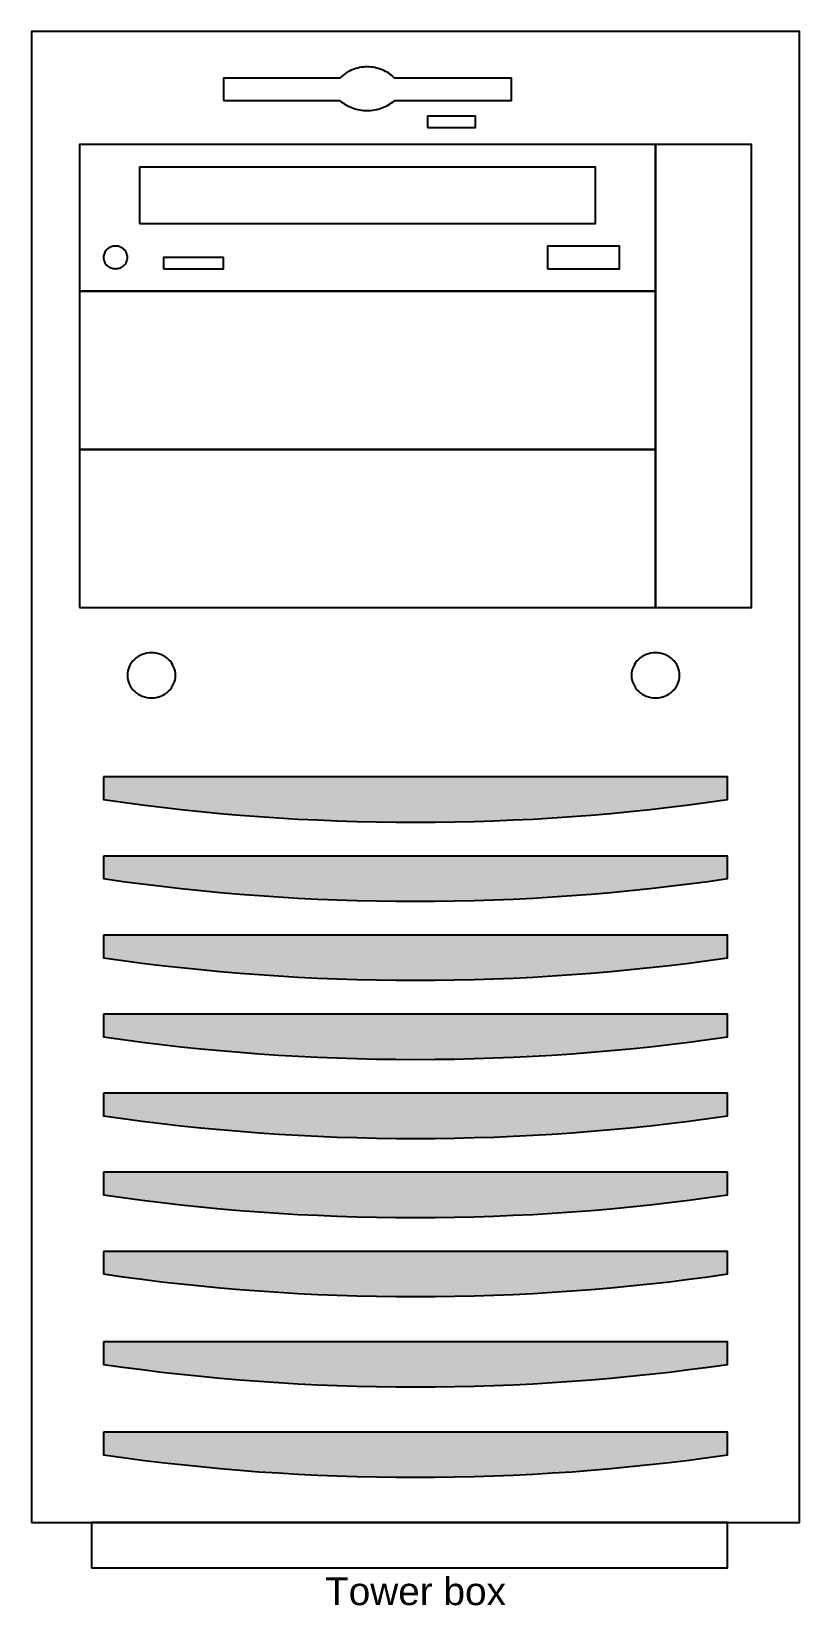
# Model space of a CAD drawing. Extents: x 1.77 to 4.85, y 1.18 to 7.48.
import ezdxf
from ezdxf.enums import TextEntityAlignment as Align

# ---------------------------------------------------------------- set-up
doc = ezdxf.new("R2010")
doc.units = 0
doc.header["$MEASUREMENT"] = 0
doc.layers.add('NETWORK', color=7, linetype='CONTINUOUS')
doc.styles.add('_NET_TEXT', font='arial.ttf')
doc.styles.get("Standard").update_dxf_attribs({"font": 'txt.shx'})

# ---------------------------------------------------------------- blocks, each defined once
blk = doc.blocks.new('TOWER_BOX', base_point=(3.309547, 4.404528))
at = {"layer": 'NETWORK', "color": 7, "linetype": 'CONTINUOUS'}
for points in [[(1.771654, 1.509669), (4.847441, 1.509669), (4.847441, 7.480315), (1.771654, 7.480315)], [(3.357606, 7.095842), (3.549843, 7.095842), (3.549843, 7.141074), (3.357606, 7.141074)], [(1.96389, 6.439975), (4.270731, 6.439975), (4.270731, 7.027993), (1.96389, 7.027993)], [(4.270731, 5.173474), (4.655204, 5.173474), (4.655204, 7.027993), (4.270731, 7.027993)], [(2.204186, 6.711368), (4.030435, 6.711368), (4.030435, 6.937529), (2.204186, 6.937529)], [(3.838198, 6.530439), (4.126553, 6.530439), (4.126553, 6.620904), (3.838198, 6.620904)], [(2.300305, 6.530439), (2.5406, 6.530439), (2.5406, 6.575672), (2.300305, 6.575672)], [(1.96389, 5.806725), (4.270731, 5.806725), (4.270731, 6.439975), (1.96389, 6.439975)], [(1.96389, 5.173474), (4.270731, 5.173474), (4.270731, 5.806725), (1.96389, 5.806725)], [(2.011949, 1.32874), (4.559086, 1.32874), (4.559086, 1.509669), (2.011949, 1.509669)]]:
    blk.add_lwpolyline(points, close=True, dxfattribs=at)
for points in [[(2.5406, 7.203326), (3.006174, 7.203326, 0.089374), (3.057086, 7.17394, 0.086946), (3.115809, 7.16369, 0.086946), (3.174531, 7.17394, 0.089374), (3.225444, 7.203326), (3.694021, 7.203326), (3.694021, 7.293791), (3.225594, 7.293791, 0.100727), (3.175836, 7.326885, 0.097411), (3.116184, 7.338562, 0.097411), (3.056532, 7.326885, 0.100727), (3.006774, 7.293791), (2.5406, 7.293791)], [(2.156127, 6.575672, 0.104021), (2.152469, 6.592981, 0.100612), (2.142051, 6.607656, 0.09614), (2.126459, 6.617461, 0.093199), (2.108068, 6.620904, 0.093199), (2.089676, 6.617461, 0.09614), (2.074085, 6.607656, 0.100612), (2.063667, 6.592981, 0.104021), (2.060009, 6.575672, 0.104021), (2.063667, 6.558362, 0.100612), (2.074085, 6.543688, 0.09614), (2.089676, 6.533883, 0.093199), (2.108068, 6.530439, 0.093199), (2.126459, 6.533883, 0.09614), (2.142051, 6.543688, 0.100612), (2.152469, 6.558362, 0.104021)], [(2.348364, 4.902081, 0.104021), (2.341047, 4.936701, 0.100612), (2.320211, 4.966049, 0.09614), (2.289028, 4.98566, 0.093199), (2.252245, 4.992546, 0.093199), (2.215462, 4.98566, 0.09614), (2.184279, 4.966049, 0.100612), (2.163444, 4.936701, 0.104021), (2.156127, 4.902081, 0.104021), (2.163444, 4.867462, 0.100612), (2.184279, 4.838113, 0.09614), (2.215462, 4.818503, 0.093199), (2.252245, 4.811617, 0.093199), (2.289028, 4.818503, 0.09614), (2.320211, 4.838113, 0.100612), (2.341047, 4.867462, 0.104021)], [(4.366849, 4.902081, 0.104021), (4.359533, 4.936701, 0.100612), (4.338697, 4.966049, 0.09614), (4.307514, 4.98566, 0.093199), (4.270731, 4.992546, 0.093199), (4.233948, 4.98566, 0.09614), (4.202765, 4.966049, 0.100612), (4.181929, 4.936701, 0.104021), (4.174612, 4.902081, 0.104021), (4.181929, 4.867462, 0.100612), (4.202765, 4.838113, 0.09614), (4.233948, 4.818503, 0.093199), (4.270731, 4.811617, 0.093199), (4.307514, 4.818503, 0.09614), (4.338697, 4.838113, 0.100612), (4.359533, 4.867462, 0.104021)], [(2.060009, 4.494992), (2.060009, 4.404528, 0.072447), (4.559086, 4.404528), (4.559086, 4.494992)], [(2.060009, 4.178367), (2.060009, 4.087902, 0.072447), (4.559086, 4.087902), (4.559086, 4.178367)], [(2.060009, 3.861742), (2.060009, 3.771277, 0.072447), (4.559086, 3.771277), (4.559086, 3.861742)], [(2.060009, 3.545116), (2.060009, 3.454652, 0.072447), (4.559086, 3.454652), (4.559086, 3.545116)], [(2.060009, 3.228491), (2.060009, 3.138027, 0.072447), (4.559086, 3.138027), (4.559086, 3.228491)], [(2.060009, 2.911866), (2.060009, 2.821402, 0.072447), (4.559086, 2.821402), (4.559086, 2.911866)], [(2.060009, 2.595241), (2.060009, 2.504777, 0.072447), (4.559086, 2.504777), (4.559086, 2.595241)], [(2.060009, 2.233384), (2.060009, 2.142919, 0.072447), (4.559086, 2.142919), (4.559086, 2.233384)], [(2.060009, 1.871526), (2.060009, 1.781062, 0.072447), (4.559086, 1.781062), (4.559086, 1.871526)]]:
    blk.add_lwpolyline(points, format="xyb", close=True, dxfattribs=at)
at = {"layer": 'NETWORK', "color": 253}
for points in [[(2.060009, 4.404528), (4.559086, 4.404528), (4.559086, 4.494992)], [(2.060009, 4.404528), (4.559086, 4.494992), (2.060009, 4.494992)], [(2.060009, 4.404528), (2.557934, 4.346671), (3.058694, 4.317689)], [(2.060009, 4.404528), (3.058694, 4.317689), (3.5604, 4.317689)], [(2.060009, 4.404528), (3.5604, 4.317689), (4.06116, 4.346671)], [(2.060009, 4.404528), (4.06116, 4.346671), (4.559086, 4.404528)], [(2.060009, 4.087902), (4.559086, 4.087902), (4.559086, 4.178367)], [(2.060009, 4.087902), (4.559086, 4.178367), (2.060009, 4.178367)], [(2.060009, 4.087902), (2.557934, 4.030046), (3.058694, 4.001063)], [(2.060009, 4.087902), (3.058694, 4.001063), (3.5604, 4.001063)], [(2.060009, 4.087902), (3.5604, 4.001063), (4.06116, 4.030046)], [(2.060009, 4.087902), (4.06116, 4.030046), (4.559086, 4.087902)], [(2.060009, 3.771277), (4.559086, 3.771277), (4.559086, 3.861742)], [(2.060009, 3.771277), (4.559086, 3.861742), (2.060009, 3.861742)], [(2.060009, 3.771277), (2.557934, 3.713421), (3.058694, 3.684438)], [(2.060009, 3.771277), (3.058694, 3.684438), (3.5604, 3.684438)], [(2.060009, 3.771277), (3.5604, 3.684438), (4.06116, 3.713421)], [(2.060009, 3.771277), (4.06116, 3.713421), (4.559086, 3.771277)], [(2.060009, 3.454652), (4.559086, 3.454652), (4.559086, 3.545116)], [(2.060009, 3.454652), (4.559086, 3.545116), (2.060009, 3.545116)], [(2.060009, 3.454652), (2.557934, 3.396796), (3.058694, 3.367813)], [(2.060009, 3.454652), (3.058694, 3.367813), (3.5604, 3.367813)], [(2.060009, 3.454652), (3.5604, 3.367813), (4.06116, 3.396796)], [(2.060009, 3.454652), (4.06116, 3.396796), (4.559086, 3.454652)], [(2.060009, 3.138027), (4.559086, 3.138027), (4.559086, 3.228491)], [(2.060009, 3.138027), (4.559086, 3.228491), (2.060009, 3.228491)], [(2.060009, 3.138027), (2.557934, 3.080171), (3.058694, 3.051188)], [(2.060009, 3.138027), (3.058694, 3.051188), (3.5604, 3.051188)], [(2.060009, 3.138027), (3.5604, 3.051188), (4.06116, 3.080171)], [(2.060009, 3.138027), (4.06116, 3.080171), (4.559086, 3.138027)], [(2.060009, 2.821402), (4.559086, 2.821402), (4.559086, 2.911866)], [(2.060009, 2.821402), (4.559086, 2.911866), (2.060009, 2.911866)], [(2.060009, 2.821402), (2.557934, 2.763546), (3.058694, 2.734563)], [(2.060009, 2.821402), (3.058694, 2.734563), (3.5604, 2.734563)], [(2.060009, 2.821402), (3.5604, 2.734563), (4.06116, 2.763546)], [(2.060009, 2.821402), (4.06116, 2.763546), (4.559086, 2.821402)], [(2.060009, 2.504777), (4.559086, 2.504777), (4.559086, 2.595241)], [(2.060009, 2.504777), (4.559086, 2.595241), (2.060009, 2.595241)], [(2.060009, 2.504777), (2.557934, 2.44692), (3.058694, 2.417938)], [(2.060009, 2.504777), (3.058694, 2.417938), (3.5604, 2.417938)], [(2.060009, 2.504777), (3.5604, 2.417938), (4.06116, 2.44692)], [(2.060009, 2.504777), (4.06116, 2.44692), (4.559086, 2.504777)], [(2.060009, 2.142919), (4.559086, 2.142919), (4.559086, 2.233384)], [(2.060009, 2.142919), (4.559086, 2.233384), (2.060009, 2.233384)], [(2.060009, 2.142919), (2.557934, 2.085063), (3.058694, 2.05608)], [(2.060009, 2.142919), (3.058694, 2.05608), (3.5604, 2.05608)], [(2.060009, 2.142919), (3.5604, 2.05608), (4.06116, 2.085063)], [(2.060009, 2.142919), (4.06116, 2.085063), (4.559086, 2.142919)], [(2.060009, 1.781062), (4.559086, 1.781062), (4.559086, 1.871526)], [(2.060009, 1.781062), (4.559086, 1.871526), (2.060009, 1.871526)], [(2.060009, 1.781062), (2.557934, 1.723206), (3.058694, 1.694223)], [(2.060009, 1.781062), (3.058694, 1.694223), (3.5604, 1.694223)], [(2.060009, 1.781062), (3.5604, 1.694223), (4.06116, 1.723206)], [(2.060009, 1.781062), (4.06116, 1.723206), (4.559086, 1.781062)]]:
    blk.add_solid(points, dxfattribs=at)
at = {"layer": 'NETWORK', "color": 7, "style": '_NET_TEXT'}
blk.add_text('Tower box', height=0.111111, dxfattribs=at).set_placement((3.309547, 1.234296), align=Align.MIDDLE_CENTER)
at = {"layer": 'NETWORK', "flags": 1}
for tag, p in [('MANUFACTURER', (3.309547, 52.029528)), ('PRODUCTNUMBER', (3.309547, 42.504528)), ('PARTNUMBER', (3.309547, 32.979528)), ('PRODUCTDESCRIPTION', (3.309547, 23.454528)), ('ASSETNUMBER', (3.309547, 13.929528)), ('SERIALNUMBER', (3.309547, 4.404528)), ('LOCATION', (3.309547, -5.120472)), ('BUILDING', (3.309547, -14.645472)), ('ROOM', (3.309547, -24.170472)), ('DEPARTMENT', (3.309547, -33.695472))]:
    blk.add_attdef(tag, p, '', height=6.35, dxfattribs=at)

msp = doc.modelspace()

# ---------------------------------------------------------------- block references
at = {"layer": 'NETWORK'}
msp.add_blockref('TOWER_BOX', (3.309547, 4.404528), dxfattribs=at)

doc.saveas('drawing.dxf')
